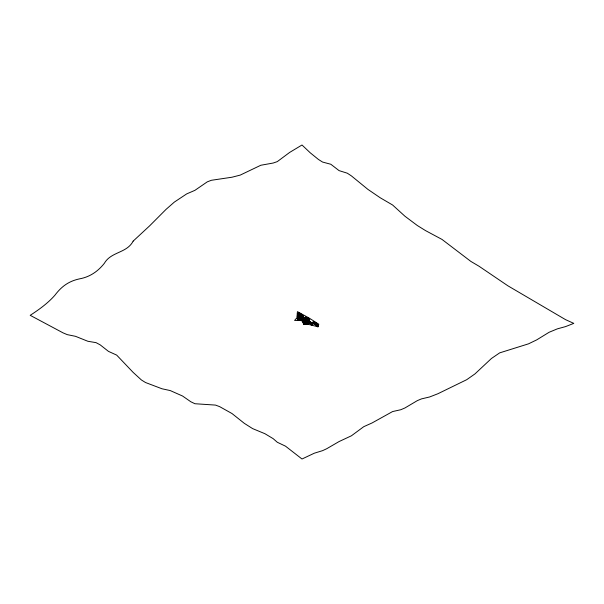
<?xml version="1.0" encoding="UTF-8"?>
<svg xmlns="http://www.w3.org/2000/svg" width="604" height="604" viewBox="0 0 604 604"><rect width="100%" height="100%" fill="white"/><g stroke="black" fill="none" stroke-linecap="round" stroke-linejoin="round"><path stroke-width="0.91" d="M300.769 320.55L294.586 320.452L296.942 317.757L297.417 311.626L308.84 317.878L318.806 324.212L318.051 325.692M318.036 325.888L317.953 326.764L309.022 324.544L303.744 324.439L303.049 322.347M315.567 325.277L317.953 326.772L318.527 324.597M297.704 317.802L297.259 318.882L297.379 318.376M297.968 315.839L298.278 315.024L300.263 316.209A3.163 1.933 56.9 0 1 300.498 316.33L301.192 316.775M298.338 313.038L297.832 314.186L299.312 315.175M298.248 313.257L298.421 312.827M297.78 316.3L300.248 317.991A2.96 1.812 56.9 0 1 300.566 318.217L302.279 317.606L301.102 318.376A2.303 1.246 -62.8 0 0 301.253 318.293L302.196 318.746M318.429 324.733L313.536 321.373L312.427 322.544M303.608 323.85L305.888 321.834L308.433 323.155M306.892 318.889C308.599 316.202 311.717 321.502 308.04 319.977M306.696 319.146L306.96 318.806L306.349 319.365A6.085 3.722 57 0 1 306.085 319.342L303.94 318.248L305.413 316.949A5.995 3.465 60 0 1 305.616 317.092L305.692 317.145M305.322 322.453L304.129 323.472M304.726 322.876L305.888 322.075L304.726 321.547L303.872 322.159M303.669 324.22L305.971 324.408A2.001 1.616 15.8 0 1 306.258 324.393L307.663 324.106A12.374 7.142 -60 0 0 307.866 323.91L308.078 323.729A10.404 6.002 -60 0 1 308.493 323.404L307.345 322.687L306.545 323.321A12.503 6.765 -62.9 0 0 306.326 323.563M304.091 324.318L306.621 322.189M305.39 322.37L305.888 321.834L305.352 321.63M317.206 324.016C315.771 324.635 316.979 326.009 317.961 324.393M305.247 322.566C303.465 322.642 305.012 320.973 303.706 321.773M302.823 319.878L304.514 321.064L306.069 319.697M313.317 323.85C312.819 322.83 310.69 325.178 311.196 323.465M317.168 325.163L317.9 324.507M315.794 325.08L314.775 324.242L316.111 323.072M307.036 317.885L305.896 317.311L305.035 318.097M306.651 317.764L305.662 318.618L305.035 318.089M305.926 318.338L305.511 318.542M316.76 324.446L316.949 324.25M316.677 324.529L315.016 323.185M304.159 324.272L305.375 323.216L304.091 324.31M304.439 321.041L305.345 320.301L306.862 320.369M298.814 314.593L300.097 313.408L299.72 313.166M298.625 314.11L299.176 314.254M305.05 320.581L304.786 320.852L305.247 320.399M307.232 318.497L307.813 318.029L309.724 319.033L308.735 319.682L307.98 319.297L308.969 318.648M304.718 320.928L305.179 320.467M309.323 319.259C310.403 318.474 307.783 320.618 308.176 319.199M316.496 324.71L316.587 325.133M310.683 323.933L311.052 324.431A8.932 5.406 56.7 0 1 311.264 324.688C311.694 326.22 313.635 323.714 312.857 323.382L313.106 323.578M308.969 318.497L307.67 319.697M305.156 323.132C306.9 323.185 306.975 323.065 308.425 323.276A8.162 4.417 -62.9 0 0 308.214 323.442L307.632 323.623M299.108 314.322L298.285 313.906L299.425 313.091M304.076 320.86L305.745 321.29L306.651 320.565M308.259 319.131L307.164 318.467L307.813 318.044L307.111 317.9M308.735 319.803L309.263 319.305M307.708 318.776C306.454 318.217 306.364 319.924 307.67 319.69M299.456 315.258L301.192 314.299L303.555 316.058M307.081 320.165L308.425 320.739M299.418 312.993L301.124 314.239L300.55 314.692C297.697 312.736 301.6 316.421 302.574 315.197M306.809 320.422L307.844 320.482A10.713 5.798 -62.9 0 0 307.685 320.649L306.885 321.388L306.198 320.966M308.38 319.01L308.908 318.55M307.27 321.003L307.678 320.626M312.578 322.627C313.219 324.106 315.741 322.151 314.193 321.849L313.204 322.491L315.318 323.404M307.466 320.86L307.028 321.268M312.857 323.382L313.355 323.82L312.041 322.815L311.256 323.872M304.771 323.782L305.307 323.291M311.271 323.404L311.06 323.593A4.953 2.703 -63.1 0 1 311.286 323.412L311.234 323.276M307.549 321.487L308.161 320.951M311.219 323.495C312.993 322.189 309.958 322.015 309.369 323.185M306.341 321.585L307.013 321.932L308.357 320.792M307.421 321.592C307.542 319.765 312.487 322.174 309.844 322.898M307.285 321.713L307.889 321.192L307.081 321.879L308.591 322.74M307.836 322.332L307.013 321.932L308.282 322.574L309.648 321.509M307.149 321.826L307.889 321.192M308.372 321.524L308.704 321.2A8.471 4.636 -63.4 0 1 308.916 321.041L308.146 321.97M308.765 322.196L311.528 323.223M312.774 323.306L312.706 323.367A5.187 2.831 -63.2 0 0 312.427 323.578M313.944 323.057L313.506 322.679M307.481 321.547L308.221 320.898M308.357 322.612L309.716 321.547L312.041 322.83A9.875 5.345 -62.9 0 0 311.845 322.966L311.739 323.049M300.082 315.273C300.256 314.737 299.773 316.035 301.124 316.209M303.94 319.992L304.824 319.335L306.84 319.984M304.129 323.465L303.737 323.759M308.591 322.302L307.919 321.841L308.357 321.532M308.078 323.736L308.214 323.623A10.834 6.251 -60 0 1 308.568 323.359L308.561 323.261M303.669 324.227L304.325 323.306M301.426 316.39L302.506 316.866M314.956 323.14C313.408 322.702 316.217 321.622 313.959 322.883L313.204 322.491L314.193 321.698M316.322 324.929L316.013 325.284L316.904 325.926M311.943 322.891L311.4 323.246M304.484 319.607L304.824 319.335L304.091 318.957L303.072 319.622L303.804 319.999M314.118 322.913L314.948 322.385L316.111 322.981L315.469 323.404L314.291 322.717M302.831 316.617L303.359 316.202M302.226 318.753L303.012 318.172L303.706 318.663M302.74 318.361L302.264 318.708M302.974 318.233L302.438 317.712M303.034 315.567L301.819 316.126M300.981 316.118L302.355 315.228L302.914 315.756M302.332 316.156L302.778 315.847M298.867 318.753L300.196 319.773L301.222 319.086L300.498 318.716L298.165 320.097A3.843 2.22 -60 0 0 297.855 320.256L297.953 320.271M298.995 318.663C300.46 317.251 304.71 321.985 300.769 320.543M301.706 315.598L301.366 315.839L302.121 316.322M299.41 318.406A6.334 3.405 -62.6 0 0 299.199 318.55L298.323 318.119M298.572 315.228L300.973 316.821M305.745 321.29L306.341 321.592M304.424 319.705A7.316 4.002 -63.3 0 1 304.212 319.848L303.057 319.524L304.084 318.889L304.824 319.335L303.419 320.346L304.371 321.018M300.905 316.866L299.305 316.526L298.542 316.987M299.305 317.87C298.504 316.919 297.047 318.436 299.123 318.542M299.924 319.969L298.686 320.346M298.217 319.146L299.773 318.225L300.498 318.595C298.346 319.395 300.407 320.067 301.222 319.206M301.245 318.761L302.151 319.456L303.223 318.753M298.074 319.222L298.421 319.003M297.455 319.41C298.542 318.534 299.456 319.667 300.498 318.633M300.196 319.765L301.011 319.856M298.285 319.101L299.033 318.602M299.478 316.383L299.954 316.058L298.867 315.424C301.124 315.945 298.172 316.655 300.475 317.13L301.117 316.707M297.961 317.953L298.61 317.53L299.486 318.323M308.508 323.283L307.866 323.699L306.704 323.11M300.55 314.903L301.192 314.48L302.355 315.077L301.713 315.499L300.581 314.88M299.954 316.111C297.772 317.953 298.233 314.918 299.818 315.983M303.11 315.613L302.121 316.254L301.366 315.869L301.743 316.073M303.804 320.097L303.653 320.196M298.391 317.628L297.704 317.81M299.773 317.583L300.437 317.168L301.411 317.908M299.071 316.647L298.346 316.405M298.489 318.965L297.734 319.433M299.924 319.977L300.43 319.682A5.3 3.073 -59.8 0 1 300.641 319.591L300.792 319.697M303.835 321.683L302.966 322.143M303.276 319.388L304.008 318.844M298.27 316.277L299.373 315.756M302.098 320.165L301.668 320.286L302.385 319.878L301.222 319.282L300.581 319.705L301.743 320.301L300.868 319.75M302.634 320.55L302.438 320.641M299.32 320.445L300.158 320.49M297.953 320.256L298.686 320.354M307.323 318.625L306.16 318.331M306.938 318.504L306.47 318.444M305.118 321.6L303.872 322.151M304.809 322.453L304.303 322.325L304.673 322.438M306.47 320.747L305.39 320.354M302.936 318.119L301.992 318.769L301.26 318.399L302.279 317.734L302.868 318.066M305.601 320.407L304.469 320.067M305.677 320.422L304.182 319.705M300.467 320.498L302.536 320.981L303.45 323.57M304.514 321.056L303.933 320.762M304.763 320.128L305.986 319.886L304.824 319.289M306.454 319.826L306.454 319.841A10.57 6.455 57 0 1 306.772 319.977L307.247 320.15M307.3 320.173L307.323 320.18A12.548 7.663 57 0 1 307.542 320.271L307.738 320.369M307.519 319.735L308.04 319.984M305.979 320.528L306.387 320.701M307.866 318.844L308.251 319.018M298.784 312.683L299.652 313.227M307.459 322.151L308.131 322.491L307.013 321.924M299.025 312.797L298.859 312.721M300.029 313.672L301.192 314.299M307.149 320.226L307.881 320.603L306.862 321.268L306.13 320.89L307.149 320.294L305.986 319.705L305.345 320.12L306.507 320.716M309.716 321.532L308.984 321.154L307.964 321.819L308.478 322.136M312.041 323.019L312.774 323.397L311.747 324.061L311.09 323.721M305.586 323.065L306.319 323.434L307.345 322.762L304.861 322.747M308.433 319.637L308.357 319.584A4.772 2.914 56.9 0 0 308.131 319.471M299.516 315.824C298.829 315.039 299.388 315.9 298.278 316.36M309.301 322.075L310.018 322.544M298.497 318.21L298.95 318.467M309.943 322.498L309.656 322.272M297.53 319.456L298.391 319.969M309.293 323.14L308.825 322.853A7.905 4.824 56.9 0 1 308.591 322.71M311.166 323.193L309.784 322.4M299.743 315.945L299.154 315.613M297.681 319.546L298.316 319.924M303.027 315.477L302.506 315.235M311.075 323.185L310.615 322.898M302.226 319.501L302.672 319.788M309.95 323.57L309.444 323.238M297.311 313.853L306.84 319.81M297.206 316.134L308.108 322.997M299.456 315.265L299.312 315.167A7.995 4.824 56.4 0 1 299.025 314.941M298.278 315.024L298.935 315.469M310.101 323.653L310.169 323.714A4.56 2.771 56.7 0 1 310.388 323.872L310.683 324.069M300.475 314.812L300.067 314.548M299.735 314.299L300.158 314.601M311.317 323.276L311.4 323.344A4.991 2.68 -62.7 0 1 311.679 323.132M301.834 318.769L301.283 318.331M315.575 324.914L314.918 324.363M302.793 318.014L301.426 316.941A6.191 3.813 57.2 0 0 301.2 316.76M314.775 324.25L313.612 323.329M301.019 317.545L301.404 317.855M317.206 326.115L317.953 326.764M315.062 324.484L315.718 325.027L315.431 324.778M311.241 323.842L311.566 324.144M311.77 324.356A10.661 5.662 -62.5 0 1 311.974 324.137M303.563 316.141A9.43 5.164 -63.6 0 1 303.367 316.292M297.198 318.806A5.413 0.71 -84.7 0 1 297.153 318.988M301.26 318.701A11.793 7.203 56.9 0 1 301.034 318.519M308.078 319.425A10.381 5.549 -62.5 0 1 308.282 319.222M305.367 323.2A3.405 1.835 -62.7 0 1 305.171 323.404M310.177 323.691A4.56 2.801 57.2 0 1 310.396 323.835M306.621 320.671A8.698 4.643 -62.5 0 1 306.824 320.482M309.029 321.902A9.43 5.179 -63.4 0 1 309.233 321.736M311.558 323.148A10.306 5.579 -62.9 0 1 311.762 322.981M305.579 323.216A11.665 7.21 57.8 0 1 305.82 323.276M133.152 241.132C126.802 253.355 111.06 251.513 104.326 263.344C97.863 271.498 89.8 276.972 79.615 278.844C68.848 281.132 61.578 286.356 54.911 295.228C47.852 303.268 39.124 309.527 30.2 315.326L63.148 332.91L67.263 334.639L75.5 336.322L87.852 341.268L96.089 342.657L100.211 344.876L108.448 351.362L116.685 355.114L133.152 372.404L141.389 379.954L145.511 382.521L161.985 388.772L170.215 390.561L182.574 396.035L190.811 401.758L194.926 403.729L215.515 405.095L219.637 406.635L231.989 413.536L244.348 423.366L252.585 428.591L264.937 433.717L273.174 438.663L277.289 442.256L285.526 446.182L302 459.002L314.352 453.189L322.589 450.652L326.711 448.727L339.063 441.562L351.415 435.794L363.774 426.666L372.011 422.989L392.6 411.558L400.837 409.716L404.952 407.957L417.311 400.641L421.426 398.904L429.663 396.956L437.9 393.74L466.726 379.682L474.963 373.906L491.437 358.489L499.674 352.872L528.5 343.842L536.737 339.863L549.089 332.283L557.326 328.87L565.563 326.598L573.8 323.374L565.563 319.652L507.911 285.82L479.085 266.273L470.848 261.404L442.015 239.433L425.548 230.615L417.311 225.503L404.952 216.24L392.6 204.998L380.248 197.787L367.889 189.369L351.415 175.907L347.3 173.197L339.063 170.615L330.826 164.265L322.589 162.061L318.474 159.479L310.237 152.804L302 144.998L289.648 152.427L277.289 161.623L273.174 163.035L260.815 165.254L240.226 175.1L231.989 177.221L211.4 180.279L207.285 181.849L194.926 190.335L186.689 193.899L174.337 202.098L166.1 209.324L149.626 225.851L133.152 241.132M309.58 323.125L310.109 322.687L309.58 323.132M299.274 313.189L298.285 313.831L299.04 314.216L300.029 313.574L299.274 313.189M301.117 316.889L300.475 317.311L301.638 317.908L302.279 317.485L301.117 316.889M305.896 317.478L304.907 318.119L305.662 318.504L306.651 317.863L305.896 317.478M306.651 317.666L306.009 318.089L307.164 318.678L307.813 318.263L306.651 317.666M316.111 323.283L315.469 323.706L316.624 324.303L317.274 323.88L316.111 323.283M317.274 324.122L316.285 324.763L317.04 325.156L318.029 324.507L317.274 324.122M304.295 320.981L303.638 320.535L304.22 320.951"/></g></svg>
